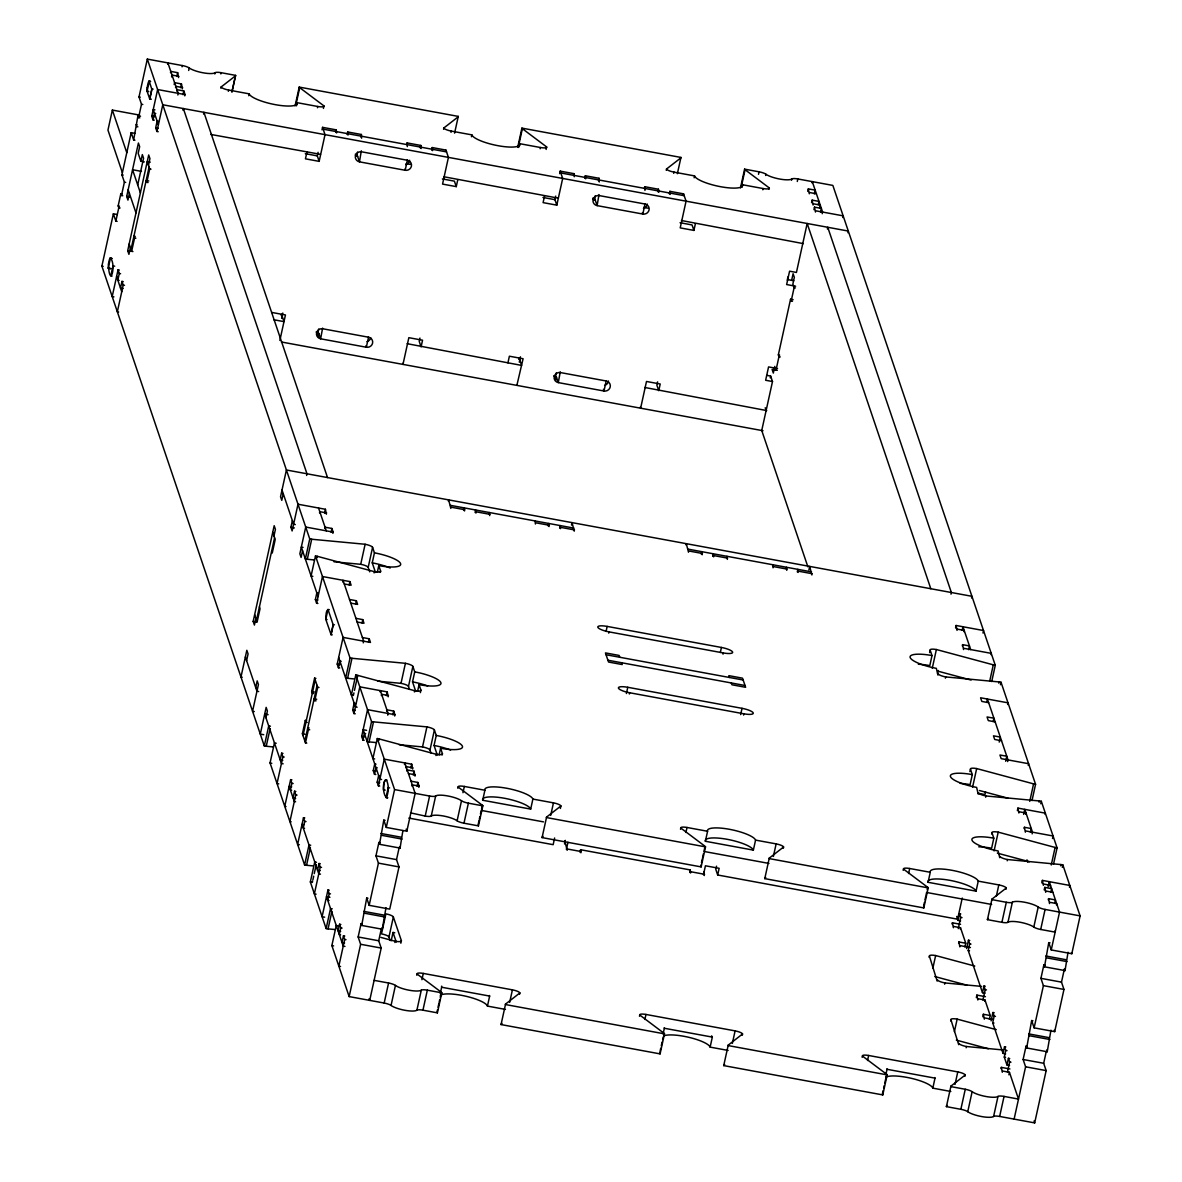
<?xml version="1.0" encoding="UTF-8"?>
<svg xmlns="http://www.w3.org/2000/svg" width="1182" height="1182" viewBox="0 0 1182 1182"><rect width="100%" height="100%" fill="white"/><g stroke="black" fill="none" stroke-linecap="round" stroke-linejoin="round"><path stroke-width="1.5" d="M147.144 87.823L146.937 90.955L149.804 99.096L151.917 89.477L149.08 80.937L148.459 82.046A6.161 0.842 -79.6 0 0 147.159 87.808M139.565 115.097L112.364 110.074L107.961 130.109L122.396 172.72M272.924 746.891L266.245 746.256A7.033 1.67 12.4 0 1 264.31 745.975L101.888 266.113L113.369 213.809L117.225 214.518M122.751 195.754L121.465 195.518L124.391 182.161L121.923 174.847L131.187 132.65L135.044 133.374M139.845 117.845L138.56 117.609L141.5 104.252L139.018 96.939L147.322 59.1L182.353 65.557A7.033 1.67 12.4 0 1 189.223 67.965A14.081 3.339 12.4 0 0 202.979 72.782A14.081 3.339 12.4 0 0 215.08 72.723A7.033 1.67 12.4 0 1 221.137 72.693L235.587 75.367L232.012 91.635M117.136 221.344L115.851 221.108L118.776 207.751L118.156 205.934L120.845 193.685L122.13 193.922M134.94 140.2L133.655 139.964L137.939 115.777L140.51 116.25M129.399 193.42L127.937 200.098L126.696 196.448L138.412 143.022L139.653 146.671L138.191 153.35L140.865 161.269L144.293 161.904M140.865 161.269L142.328 154.591L143.569 158.24L137.703 184.953M119.338 270.072L118.052 269.836L112.201 296.549L113.915 296.874M154.295 120.136L153.01 119.899L151.769 116.25L157.634 89.537L185.057 94.59L184.776 95.845M118.052 269.836L119.293 273.5L117.831 280.164L119.116 280.415M153.01 119.899L154.473 113.221L155.758 113.457M167.622 64.138L167.888 62.882L178.201 93.319L177.832 94.988M130.389 247.673L128.927 254.337L127.7 250.687L148.696 154.975L149.937 158.624L148.474 165.303M123.253 281.641L121.968 281.405L120.505 288.083L123.076 288.556M158.211 131.704L156.925 131.468L155.684 127.819L157.147 121.14L158.432 121.377M121.968 281.405L123.209 285.054L117.343 311.767L118.628 312.004M131.025 249.446L149.095 167.076M156.925 131.468L162.776 104.755L848.307 231.066L847.937 232.736M170.504 72.663L170.784 71.408L177.64 72.678L178.6 77.584M132.916 251.559L131.63 251.323L134.571 237.966L133.95 236.134L135.236 236.37M148.06 182.545L146.775 182.309L149.715 168.952L147.248 161.609L150.247 162.156M171.597 76.948L172.011 75.057L178.866 76.328M174.182 84.557L174.596 82.666L181.452 83.937L182.412 88.842M176.812 76.431L177.64 72.678M175.557 87.571L175.822 86.33L182.678 87.586M176.679 90.925L176.96 89.669L183.816 90.94L185.057 94.59M182.072 66.813L182.353 65.557M180.624 87.69L181.452 83.937M182.988 94.693L183.816 90.94M188.677 70.462L189.223 67.965M182.974 110.221L183.343 108.537L306.98 473.775L306.611 475.445M203.54 114.004L203.91 112.334L327.532 477.572M214.799 73.978L215.08 72.723M220.857 73.949L221.137 72.693M220.871 88.222L221.152 86.966L235.484 75.825A7.033 1.67 12.4 0 0 235.587 75.367M228.348 91.309L228.614 90.054A7.033 1.67 12.4 0 1 221.152 86.966M231.908 92.107L235.484 75.825M248.767 95.727L249.18 93.851L228.614 90.054M295.101 105.863L299.223 87.084L458.276 116.397L454.597 133.138M295.84 105.198L299.696 87.66A7.033 1.67 12.4 0 1 299.223 87.084M296.49 105.819L297.17 102.686L317.736 106.483A7.033 1.67 12.4 0 0 323.971 105.922L323.425 108.419M306.921 152.153L305.444 158.831L319.155 161.358L325.02 134.645L322.553 127.346L336.264 129.872L336.604 132.945M317.47 107.725L317.736 106.483M281.242 315.579L281.508 314.323L283.99 321.637L273.84 319.761M322.006 129.843L322.553 127.346M281.641 318.372L282.808 313.038M319.155 161.358L317.308 155.876L318.091 152.315M279.868 340.416L285.453 314.959L271.742 312.432M335.718 132.369L336.264 129.872M347.139 134.482L347.685 131.97L361.397 134.497L361.603 138.205M348.025 135.058L347.685 131.97M255.873 618.378L254.411 625.056L253.17 621.407L274.18 525.695L275.421 529.344L273.958 536.022M317.603 334.004L318.712 328.995M407.258 159.895L407.376 160.25A5.275 5.083 -18.7 0 1 411.41 166.204A5.275 5.083 -18.7 0 1 405.175 170.267L359.476 161.845L356.994 154.532L357.555 152.035M360.85 137.009L361.397 134.497M246.61 660.62L248.072 653.942L246.831 650.292L240.965 677.005L242.251 677.242M283.252 493.677L281.774 500.355L280.548 496.706L286.413 469.993L971.929 596.304L971.574 597.974M318.091 336.456L318.771 333.324A5.275 5.083 -18.7 0 1 316.141 331.994M256.509 620.166L274.579 537.795M255.726 687.569L257.188 680.891L258.43 684.541L252.564 711.254L254.278 711.564M326.38 514.185L325.419 509.279L297.997 504.226L292.131 530.94L290.905 527.29L292.368 520.612M265.92 717.696L267.383 711.017L266.157 707.368L260.291 734.081L263.719 734.702M302.562 550.753L301.1 557.431L299.859 553.767L305.724 527.054L333.147 532.107L332.866 533.363M264.31 745.975L268.713 725.94A7.033 1.67 12.4 0 0 270.412 726.206M147.322 59.1L309.758 538.962L305.355 558.997A7.033 1.67 12.4 0 0 307.29 559.278L313.969 559.913M266.245 746.256L270.102 728.733M307.29 559.278L311.693 539.243L365.12 544.267A7.033 1.67 12.4 0 1 372.581 547.355L374.443 552.836L372.241 562.854L375.492 572.443M319.524 512.929L319.805 511.673L326.66 512.944M324.592 513.047L325.419 509.279M313.215 865.918L306.537 865.298A7.033 1.67 12.4 0 1 304.601 865.017L270.057 762.937L274.446 742.902A7.033 1.67 12.4 0 1 276.189 743.271M374.443 552.836A24.63 5.836 12.4 0 1 400.595 563.651A24.63 5.836 12.4 0 1 378.772 565.617L380.619 571.098A7.033 1.67 12.4 0 1 374.384 571.66L317.47 556.353A7.033 1.67 12.4 0 0 315.491 555.909L311.088 575.944A7.033 1.67 12.4 0 1 312.831 576.328M406.83 144.174L407.096 142.919L420.807 145.445L421.147 148.533M317.204 557.608L317.47 556.353M407.302 146.627L407.096 142.919M324.784 528.443L325.05 527.202L331.906 528.457L333.147 532.107M282.941 753.407L281.656 753.17L280.193 759.849L282.764 760.322M317.884 603.47L316.599 603.234L315.372 599.584L316.835 592.906L318.121 593.142M331.078 532.21L331.906 528.457M281.656 753.17L282.897 756.82L277.031 783.533L278.745 783.858M316.599 603.234L322.464 576.52L349.887 581.574L351.128 585.223L344.272 583.967M420.26 147.957L420.807 145.445M291.91 779.884L290.624 779.647L284.759 806.36L286.044 806.597M306.759 743.138L305.473 742.902L302.385 733.771L305.311 720.414L306.596 720.651M313.57 693.538L312.284 693.302L311.664 691.485L314.604 678.128L315.889 678.365M290.624 779.647L291.851 783.297L290.388 789.975L291.673 790.211M303.02 735.544L315.225 679.901M431.681 150.055L432.228 147.558L445.939 150.084L448.421 157.383L442.556 184.096L456.267 186.623L457.73 179.945M432.582 150.631L432.228 147.558M304.867 741.025L317.086 685.383M295.825 791.452L294.54 791.216L293.062 797.894L295.633 798.367M305.473 742.902L308.413 729.545L307.793 727.728L309.078 727.964M316.052 700.852L314.767 700.616L317.692 687.259L314.604 678.128M294.54 791.216L295.766 794.865L289.9 821.579L291.186 821.815M342.662 581.972L343.031 580.303L363.642 641.176L363.273 642.845M443.56 129.252L443.826 127.996L458.158 116.855A7.033 1.67 12.4 0 0 458.276 116.397M349.148 584.913L349.887 581.574M445.673 151.326L445.939 150.084M451.022 132.34L451.302 131.084A7.033 1.67 12.4 0 1 443.826 127.996M304.779 817.929L303.493 817.693L297.628 844.406L299.341 844.731M339.722 667.993L338.436 667.756L337.21 664.107L343.075 637.394L370.483 642.447L369.257 638.797L362.401 637.526M369.7 571.837L368.193 567.39A7.033 1.67 12.4 0 0 360.717 564.302L365.12 544.267M303.493 817.693L304.734 821.342L303.272 828.021L304.557 828.257M338.436 667.756L339.914 661.078L341.199 661.314M355.649 604.091L356.373 600.752L349.517 599.481M368.193 567.39L372.581 547.355M419.965 338.082L419.241 341.421L421.088 346.887L422.55 340.209L408.839 337.683L402.988 364.396L402.634 363.376M304.601 865.017L309.004 844.982A7.033 1.67 12.4 0 0 310.703 845.233M315.491 555.909L350.049 657.99L345.646 678.025A7.033 1.67 12.4 0 0 347.582 678.32L354.26 678.941M306.537 865.298L310.393 847.775M347.582 678.32L351.985 658.285L405.411 663.309A7.033 1.67 12.4 0 1 412.873 666.397L414.734 671.864L412.533 681.881L415.783 691.47M362.032 622.958L362.771 619.619L355.915 618.349M374.103 572.915L374.384 571.66M471.455 136.757L471.869 134.881L451.302 131.084M377.309 572.295L378.772 565.617M334.742 929.51L328.064 928.875A7.033 1.67 12.4 0 1 326.129 928.594L310.349 881.964L314.737 861.929A7.033 1.67 12.4 0 1 316.481 862.313M414.734 671.864A24.63 5.836 12.4 0 1 440.886 682.679A24.63 5.836 12.4 0 1 419.063 684.659L420.91 690.125A7.033 1.67 12.4 0 1 414.675 690.702L357.762 675.395A7.033 1.67 12.4 0 0 355.782 674.952L351.379 694.986A7.033 1.67 12.4 0 1 353.374 695.415L353.92 692.918M312.609 881.151L312.329 882.407A7.033 1.67 12.4 0 0 310.349 881.964M312.875 879.896L313.703 876.143M314.249 873.646L316.185 864.869M354.467 690.406L356.388 681.645M356.668 680.389L357.762 675.395M380.353 572.354L380.619 571.098M320.292 863.747L319.007 863.51L317.53 870.188L320.1 870.661M355.235 713.795L353.95 713.559L352.709 709.909L354.172 703.231L355.457 703.467M368.518 642.136L369.257 638.797M319.007 863.51L320.233 867.16L314.368 893.873L316.082 894.183M353.95 713.559L359.816 686.845L387.238 691.898L388.198 696.804M329.246 890.223L327.961 889.987L322.095 916.7L324.666 917.173M364.189 740.287L362.904 740.05L361.677 736.386L367.543 709.673L394.965 714.726L394.685 715.982M327.961 889.987L329.202 893.636L327.739 900.315L329.024 900.551M362.904 740.05L364.381 733.372L365.666 733.608M326.129 928.594L330.532 908.559A7.033 1.67 12.4 0 0 332.231 908.825M355.782 674.952L371.562 721.581L367.174 741.616A7.033 1.67 12.4 0 0 369.109 741.897L375.787 742.532M328.064 928.875L331.906 911.352M369.109 741.897L373.497 721.862L426.924 726.886A7.033 1.67 12.4 0 1 434.4 729.974L436.247 735.455L434.06 745.473L437.296 755.062M380.102 691.898L380.382 690.643L388.11 713.47L387.74 715.14M381.343 695.548L381.609 694.292L388.464 695.563M386.411 695.666L387.238 691.898M416.788 975.239L417.054 973.998L441.344 992.245A7.033 1.67 12.4 0 1 441.802 992.821L437.399 1012.856L422.949 1010.182A7.033 1.67 12.4 0 0 416.891 1010.211A14.081 3.339 12.4 0 1 404.791 1010.27A14.081 3.339 12.4 0 1 391.05 1005.454A7.033 1.67 12.4 0 0 384.165 1003.045L349.148 996.589L331.861 945.556L336.264 925.521A7.033 1.67 12.4 0 1 338.008 925.89M436.247 735.455A24.63 5.836 12.4 0 1 462.413 746.27A24.63 5.836 12.4 0 1 440.576 748.236L442.437 753.717A7.033 1.67 12.4 0 1 436.202 754.279L379.289 738.972A7.033 1.67 12.4 0 0 377.309 738.528L372.906 758.563A7.033 1.67 12.4 0 1 374.65 758.947M379.023 740.227L379.289 738.972M340.844 924.457L339.559 924.221L338.082 930.899L340.652 931.372M375.787 774.52L374.502 774.284L373.261 770.634L374.724 763.956L376.009 764.193M386.588 711.062L386.869 709.821L393.724 711.076L394.965 714.726M339.559 924.221L340.785 927.87L339.323 934.548L340.608 934.785M374.502 774.284L375.965 767.606L377.25 767.842M344.76 936.026L343.474 935.789L341.997 942.468L344.568 942.941M379.703 786.089L378.417 785.853L377.176 782.203L378.639 775.525L379.924 775.761M392.897 714.829L393.724 711.076M517.79 146.893L521.912 128.114L680.95 157.428L677.375 173.695M518.248 147.469L522.37 128.69A7.033 1.67 12.4 0 1 521.912 128.114M343.474 935.789L344.701 939.439L338.835 966.152L340.549 966.477M378.417 785.853L384.283 759.139L411.705 764.193L412.666 769.098M409.489 689.387L408.484 686.432A7.033 1.67 12.4 0 0 401.008 683.344L405.411 663.309M519.164 146.849L519.858 143.716L540.425 147.514A7.033 1.67 12.4 0 0 546.66 146.952L546.114 149.449M448.377 501.138L448.643 499.883L450.844 508.437M408.484 686.432L412.873 666.397M388.257 787.419L386.056 797.436L387.77 797.747M349.148 996.589L360.628 944.285L358.146 936.971L361.086 923.615L362.372 923.851M385.982 907.658L382.274 929.229L361.707 925.447L366.701 898.024L367.986 898.261M399.28 847.095L396.531 859.609L398.999 866.923L389.735 909.121L369.168 905.323L378.432 863.126L375.965 855.827L378.89 842.471L380.176 842.707M402.899 830.577L400.077 848.085L379.511 844.303L383.795 820.116L385.081 820.352M414.394 691.943L414.675 690.702M404.48 764.591L404.85 762.922L415.148 793.358L406.844 831.212L386.278 827.415L394.581 789.576L377.309 738.528M417.586 691.337L419.063 684.659M420.364 692.637L420.91 690.125M540.144 148.755L540.425 147.514M405.81 767.827L406.076 766.586L412.932 767.842M463.669 510.388L464.216 507.891L464.556 510.964M406.933 771.181L407.214 769.925L414.069 771.196L415.03 776.101M410.878 767.945L411.705 764.193M413.242 774.949L414.069 771.196M411.986 786.089L412.267 784.848L419.122 786.104L418.842 787.36M369.139 998.701L369.715 1000.386L381.195 948.067L378.713 940.769L381.461 928.239M431.002 752.978L429.997 750.009A7.033 1.67 12.4 0 0 422.535 746.921L426.924 726.886M475.09 512.5L475.637 509.989L475.977 513.077M507.92 362.889L509.383 356.21L523.094 358.737L517.007 384.771M544.562 195.946L543.099 202.624L556.811 205.151L562.676 178.438L560.194 171.124L573.905 173.651L574.26 176.739M417.054 786.207L417.881 782.454L411.026 781.184M388.967 936.986L393.355 916.951A7.033 1.67 12.4 0 0 385.893 913.863L381.49 933.898A7.033 1.67 12.4 0 1 388.967 936.986L390.119 940.414M429.997 750.009L434.4 729.974M391.183 940.798L393.015 932.45A24.63 5.836 12.4 0 1 394.773 932.79M518.883 359.358L519.164 358.116L521.631 365.415L407.14 343.681M559.647 173.636L560.194 171.124M519.297 362.165L520.464 356.816M556.811 205.151L554.949 199.669L555.732 196.109M394.891 942.512L395.157 941.256A7.033 1.67 12.4 0 0 401.392 940.695L393.355 916.951M435.922 755.534L436.202 754.279M489.688 515.603L489.348 512.515M384.165 1003.045L388.568 983.01L374.103 980.351M425.21 816.068L429.598 796.033A7.033 1.67 12.4 0 0 435.656 796.003A14.081 3.339 12.4 0 1 447.756 795.944A14.081 3.339 12.4 0 1 461.512 800.761A7.033 1.67 12.4 0 0 468.382 803.169L482.847 805.843L478.444 825.863L463.979 823.204A7.033 1.67 12.4 0 1 457.109 820.796A14.081 3.339 12.4 0 0 443.353 815.979A14.081 3.339 12.4 0 0 431.253 816.038A7.033 1.67 12.4 0 1 425.21 816.068L410.568 812.861M439.113 754.914L440.576 748.236M400.846 943.206L401.392 940.695M442.157 754.973L442.437 753.717M431.253 816.038L435.656 796.003M391.05 1005.454L395.438 985.419A7.033 1.67 12.4 0 0 388.568 983.01M573.639 174.906L573.905 173.651M584.78 178.26L585.341 175.763L599.052 178.29L599.259 181.998M585.681 178.837L585.341 175.763M457.818 788.261L458.099 787.005A7.033 1.67 12.4 0 1 464.334 786.444L484.901 790.241A24.63 5.836 12.4 0 1 506.723 788.261A24.63 5.836 12.4 0 1 532.89 799.076L553.457 802.859A7.033 1.67 12.4 0 1 560.918 805.961L560.371 808.458M421.915 979.686L423.289 973.421L512.412 989.851A7.033 1.67 12.4 0 1 519.888 992.939L519.607 994.195M462.96 792.708L464.334 786.444M457.109 820.796L461.512 800.761M555.259 377.797L556.353 372.788M644.899 203.688L645.017 204.028A5.275 5.083 -18.7 0 1 649.066 209.982A5.275 5.083 -18.7 0 1 642.831 214.045L597.117 205.624L594.649 198.325L595.196 195.813M598.491 180.787L599.052 178.29M416.891 1010.211L421.294 990.176A7.033 1.67 12.4 0 1 427.337 990.161L441.802 992.821M555.747 380.249L556.427 377.117A5.275 5.083 -18.7 0 1 553.797 375.773M422.949 1010.182L427.337 990.161M463.979 823.204L468.382 803.169M535.402 524.025L535.047 520.937M440.28 993.501L441.654 987.236A24.63 5.836 12.4 0 1 441.669 986.143M532.89 799.076L530.688 809.094L482.699 800.258L484.901 790.241M437.488 1009.768L436.941 1012.28A7.033 1.67 12.4 0 1 437.399 1012.856M438.034 1007.271L438.862 1003.518M439.143 1002.262L439.689 999.75M440.236 997.253L441.344 992.245M479.079 820.293L477.986 825.302A7.033 1.67 12.4 0 1 478.444 825.863M479.36 819.037L479.907 816.526M480.453 814.029L481.281 810.276M481.547 809.02L482.374 805.267L458.099 787.005M548.212 525.975L548.758 523.463L549.113 526.551M559.633 528.073L560.194 525.576L560.534 528.649M644.471 187.968L644.751 186.712L658.463 189.238L658.802 192.311M571.497 525.118L572.044 522.621L574.245 531.176M644.958 190.42L644.751 186.712M657.916 191.735L658.463 189.238M666.234 170.282L666.515 169.026L680.847 157.886A7.033 1.67 12.4 0 0 680.95 157.428M505.438 1009.413L487.457 1006.089L489.643 996.071A24.63 5.836 12.4 0 0 489.363 995.48M669.337 193.848L669.884 191.336L683.595 193.863L686.062 201.176L680.211 227.89L693.923 230.416L695.385 223.738M673.71 173.37L673.991 172.114A7.033 1.67 12.4 0 1 666.515 169.026M670.224 194.424L669.884 191.336M639.462 1016.269L639.743 1015.013L664.018 1033.275A7.033 1.67 12.4 0 1 664.491 1033.851L660.088 1053.886L501.05 1024.572L505.556 1004.079L519.888 992.939M680.507 829.291L680.773 828.035L705.063 846.297A7.033 1.67 12.4 0 1 705.521 846.873L701.133 866.894L542.08 837.595L546.586 817.087L560.918 805.961M683.314 195.119L683.595 193.863M509.664 1002.366L512.412 989.851M550.709 815.388L553.457 802.859M694.144 177.788L694.543 175.911L673.991 172.114M554.624 837.994L553.161 844.672L408.839 818.077M657.62 381.86L656.882 385.199L658.743 390.681L660.206 384.002L646.495 381.476L640.629 408.189L640.289 407.155M606.071 631.424L607.179 626.416L721.434 647.455A10.549 2.497 12.4 0 1 732.633 652.095A10.549 2.497 12.4 0 1 723.281 652.937L609.025 631.882A10.549 2.497 12.4 0 1 597.811 627.258A10.549 2.497 12.4 0 1 607.179 626.416M608.76 633.138L609.025 631.882M564.523 843.948L565.306 840.387M566.385 849.43L567.936 842.308M567.212 850.286L564.774 841.037M580.022 852.237L580.584 849.725L690.258 869.937L690.598 873.01M580.923 852.798L580.584 849.725M626.401 693.538L627.775 687.289L742.03 708.328A10.549 2.497 12.4 0 1 753.244 712.968A10.549 2.497 12.4 0 1 743.892 713.81L629.637 692.755A10.549 2.497 12.4 0 1 618.422 688.131A10.549 2.497 12.4 0 1 627.775 687.289M629.356 694.011L629.637 692.755M740.479 187.923L744.601 169.144L759.051 171.818A7.033 1.67 12.4 0 1 765.921 174.227A14.081 3.339 12.4 0 0 779.677 179.043A14.081 3.339 12.4 0 0 791.777 178.984A7.033 1.67 12.4 0 1 797.835 178.955L832.852 185.411L995.274 665.274L991.713 681.556M741.217 187.258L745.059 169.72A7.033 1.67 12.4 0 1 744.601 169.144M741.986 187.258L742.532 184.747L763.099 188.544A7.033 1.67 12.4 0 0 769.334 187.982L769.068 189.223M758.504 174.315L759.051 171.818M765.655 175.468L765.921 174.227M762.833 189.785L763.099 188.544M686.018 544.932L686.299 543.676L688.5 552.23M701.31 554.181L701.857 551.684L702.211 554.757M791.512 180.24L791.777 178.984M712.746 556.294L713.293 553.782L713.633 556.855M797.289 181.467L797.835 178.955M787.256 280.208L787.98 276.869M807.764 191.381L808.325 188.884L815.181 190.139L814.354 193.892M727.344 559.382L727.004 556.308M809.286 193.789L808.325 188.884M812.019 182.87L812.285 181.614L822.598 212.051L822.229 213.72M770.236 377.856L770.634 376.053L767.207 375.418M791.63 280.385L793.092 273.707L794.334 277.356L792.871 284.035L794.112 287.684L791.172 301.041L792.457 301.277M774.786 366.39L773.323 373.069L772.097 369.419L775.525 370.055M811.576 202.639L812.137 200.142L818.993 201.398L818.254 204.737M770.634 376.053L772.496 381.535L761.74 430.499L807.882 566.813M777.313 370.291L776.027 370.055L778.953 356.698L778.347 354.866L790.551 299.223L793.122 299.696M813.098 205.047L812.137 200.142M813.955 209.642L814.501 207.145L821.357 208.401L820.53 212.154M815.462 212.051L814.501 207.145M720.326 652.464L721.434 647.455M819.673 207.559L820.219 205.062L813.364 203.792M723.015 654.193L723.281 652.937M644.884 1019.46L645.978 1014.452L735.101 1030.881A7.033 1.67 12.4 0 1 742.562 1033.969L742.296 1035.225M685.915 832.483L687.023 827.474L707.575 831.271A24.63 5.836 12.4 0 1 729.412 829.291A24.63 5.836 12.4 0 1 755.564 840.107L776.131 843.889A7.033 1.67 12.4 0 1 783.607 846.992L783.326 848.233M827.37 228.953L827.74 227.269L951.362 592.507L951.008 594.177M689.712 872.434L690.258 869.937M663.102 1033.895L664.343 1028.266A24.63 5.836 12.4 0 1 664.24 1027.705M755.564 840.107L753.362 850.124L705.388 841.274L707.575 831.271M842.796 217.518L843.165 215.848L815.743 210.795M659.896 1052.054L659.63 1053.31A7.033 1.67 12.4 0 1 660.088 1053.886M660.177 1050.798L660.723 1048.301M661.27 1045.789L662.097 1042.036M662.644 1039.539L663.191 1037.028M663.752 1034.531L664.018 1033.275M700.941 865.076L700.66 866.332A7.033 1.67 12.4 0 1 701.133 866.894M701.487 862.564L702.315 858.812M702.581 857.556L703.408 853.803M703.955 851.306L704.782 847.538M703.482 874.695L705.432 865.785L719.144 868.312L717.681 874.99L957.612 919.197L962.251 898.054M704.309 875.537L703.733 871.784M740.656 714.593L742.03 708.328M773.043 567.803L772.703 564.73M743.611 715.066L743.892 713.81M716.558 866.17L715.834 869.509L717.681 874.99M786.133 568.512L786.414 567.257L786.754 570.33M797.289 571.866L797.835 569.355L798.175 572.443M808.916 569.975L809.7 566.414L811.886 574.969M728.127 1050.443L710.131 1047.119L712.332 1037.102A24.63 5.836 12.4 0 0 711.534 1035.875M862.151 1057.299L862.417 1056.043L886.707 1074.305A7.033 1.67 12.4 0 1 887.165 1074.881L882.777 1094.916L723.724 1065.603L728.23 1045.11L742.562 1033.969M903.181 870.321L903.462 869.066L927.737 887.327A7.033 1.67 12.4 0 1 928.21 887.889L923.807 907.924L764.769 878.625L769.275 858.117L783.607 846.992M732.352 1043.396L735.101 1030.881M773.383 856.418L776.131 843.889M929.599 652.597L930.145 650.085A7.033 1.67 12.4 0 1 936.38 649.524L993.294 664.831A7.033 1.67 12.4 0 0 995.274 665.274M930.145 650.085L932.007 655.567L929.806 665.584A24.63 5.836 12.4 0 0 918.34 664.24M932.258 668.303L936.38 649.524M937.592 673.873L938.316 670.534M937.917 675.085L936.336 668.347A24.63 5.836 12.4 0 1 910.17 657.532A24.63 5.836 12.4 0 1 932.007 655.567M955.558 627.997L956.105 625.485L983.527 630.538L982.981 633.05M945.378 678.173L945.659 676.917A7.033 1.67 12.4 0 1 938.183 673.829M957.065 630.39L956.105 625.485M867.558 1060.49L868.652 1055.482L957.775 1071.911A7.033 1.67 12.4 0 1 965.251 1074.999L964.97 1076.255M908.603 873.513L909.697 868.504L930.264 872.286A24.63 5.836 12.4 0 1 952.086 870.321A24.63 5.836 12.4 0 1 978.253 881.137L998.82 884.919A7.033 1.67 12.4 0 1 1006.296 888.007L1006.015 889.263M962.178 630.316L962.961 626.755L970.688 649.583M963.921 631.661L964.202 630.405L957.346 629.149M962.325 645.919L962.591 644.663L969.447 645.933L968.619 649.686M963.552 649.568L962.591 644.663M885.924 1074.305L887.032 1069.296A24.63 5.836 12.4 0 1 886.928 1068.735M978.253 881.137L976.051 891.154L928.062 882.304L930.264 872.286M883.131 1090.587L882.304 1094.34A7.033 1.67 12.4 0 1 882.777 1094.916M883.678 1088.075L884.225 1085.578M884.786 1083.067L885.599 1079.314M885.879 1078.058L886.707 1074.305M923.615 906.106L924.442 902.354M924.989 899.842L925.816 896.089M926.097 894.833L926.644 892.336M927.19 889.824L927.737 887.327M990.974 654.621L991.255 653.365L963.832 648.312M929.126 957.361L929.407 956.105A7.033 1.67 12.4 0 1 935.642 955.544L974.766 966.063M969.89 771.624L970.437 769.127A7.033 1.67 12.4 0 1 976.672 768.566L1033.585 783.873A7.033 1.67 12.4 0 0 1035.565 784.301L1032.004 800.583M989.718 681.113L993.294 664.831M986.689 702.374L987.428 699.035L1008.024 759.908L1007.67 761.577M970.437 769.127L972.298 774.609L970.097 784.626A24.63 5.836 12.4 0 0 960.109 783.341M932.894 968.058L935.642 955.544M972.55 787.345L976.672 768.566M998.805 683.196L999.086 681.94A7.033 1.67 12.4 0 1 1001.021 682.221L1035.565 784.301M1000.474 684.733L1001.021 682.221M993.19 721.552L993.914 718.213L987.059 716.957L988.3 720.606L995.155 721.862M937.163 981.104L929.407 956.105M978.194 794.112L976.628 787.389A24.63 5.836 12.4 0 1 950.461 776.574A24.63 5.836 12.4 0 1 972.298 774.609M952.131 924.058L952.411 922.802L960.552 924.309M953.372 927.707L952.411 922.802M985.552 791.896L984.975 794.54L978.12 793.285M960.597 920.881L958.026 920.409L959.489 913.73L960.774 913.967M944.64 984.192L944.906 982.936A7.033 1.67 12.4 0 1 937.429 979.848M985.67 797.2L985.951 795.959A7.033 1.67 12.4 0 1 978.474 792.871M958.262 928.653L960.73 917.395L959.489 913.73M999.204 742.089L1000.312 737.08L993.456 735.825L994.683 739.474L1001.538 740.745M1007.625 704.502L1007.995 702.832L980.572 697.779L981.814 701.428L988.669 702.699M960.227 928.978L960.508 927.722L953.652 926.452M958.632 943.236L958.898 941.98L965.753 943.236L964.926 947.004M959.858 946.885L958.898 941.98M950.816 1091.474L932.82 1088.149L935.006 1078.132A24.63 5.836 12.4 0 0 934.726 1077.541M1005.69 761.267L1006.798 756.258L999.942 755.003L1001.169 758.652L1028.591 763.705L1028.237 765.375M950.653 1020.938L950.919 1019.697A7.033 1.67 12.4 0 1 957.154 1019.12L996.278 1029.655M966.625 948.57L968.457 940.222L969.742 940.458M991.683 833.96L991.964 832.704A7.033 1.67 12.4 0 1 998.199 832.143L1055.112 847.45A7.033 1.67 12.4 0 0 1057.092 847.893L1053.517 864.16M985.064 993.176L982.493 992.703L968.235 950.55L969.698 943.871L968.457 940.222M991.964 832.704L993.811 838.186L991.624 848.203A24.63 5.836 12.4 0 0 978.74 846.829M954.406 1031.65L957.154 1019.12M994.077 850.922L998.199 832.143M958.691 1044.681L950.919 1019.697M999.721 857.704L998.14 850.966A24.63 5.836 12.4 0 1 971.988 840.151A24.63 5.836 12.4 0 1 993.811 838.186M1046.247 1051.596L1043.676 1063.283L1046.159 1070.597L1034.678 1122.9L999.647 1116.443A7.033 1.67 12.4 0 0 993.604 1116.473A14.081 3.339 12.4 0 1 981.488 1116.532A14.081 3.339 12.4 0 1 967.748 1111.715A7.033 1.67 12.4 0 0 960.863 1109.307L946.413 1106.633L950.919 1086.14L965.251 1074.999M1054.787 931.061L1055.142 932.125L1040.692 929.466A7.033 1.67 12.4 0 1 1033.807 927.057A14.081 3.339 12.4 0 0 1020.066 922.241A14.081 3.339 12.4 0 0 1007.965 922.3A7.033 1.67 12.4 0 1 1001.908 922.315L987.443 919.655L991.949 899.147L1006.296 888.007M955.026 1084.426L957.775 1071.911M996.337 896.192L998.82 884.919M976.332 997.593L976.879 995.096L985.448 996.662M1017.362 810.616L1017.924 808.104L1045.331 813.157L1045.065 814.413M966.152 1047.769L966.433 1046.513A7.033 1.67 12.4 0 1 958.957 1043.425M1007.197 860.792L1007.478 859.536A7.033 1.67 12.4 0 1 1000.002 856.448M977.839 1000.002L976.879 995.096M1018.884 813.009L1017.924 808.104M982.493 992.703L983.956 986.024L985.241 986.261M982.907 1000.105L985.197 989.674L983.956 986.024M1023.671 814.383L1024.779 809.374L1032.492 832.202L1032.137 833.871M960.863 1109.307L965.266 1089.272L950.801 1086.598A7.033 1.67 12.4 0 1 950.919 1086.14M1001.908 922.315L1006.31 902.28A7.033 1.67 12.4 0 0 1012.353 902.265A14.081 3.339 12.4 0 1 1024.454 902.206A14.081 3.339 12.4 0 1 1038.21 907.022A7.033 1.67 12.4 0 0 1045.08 909.431L1080.112 915.887L1071.808 953.726L1051.241 949.944L1048.759 942.63L1050.044 942.867M984.695 1001.257L984.975 1000.002L978.12 998.746M1025.74 814.28L1026.006 813.024L1019.15 811.768M1029.744 801.396L1033.585 783.873M982.818 1016.771L983.365 1014.259L990.221 1015.53L989.393 1019.283M1024.129 828.538L1024.41 827.282L1031.265 828.552L1030.438 832.305M984.325 1019.165L983.365 1014.259M1025.37 832.187L1024.41 827.282M1007.965 922.3L1012.353 902.265M967.748 1111.715L972.136 1091.68A7.033 1.67 12.4 0 0 965.266 1089.272M991.092 1020.849L992.924 1012.501L994.21 1012.738M1039.096 802.223L1039.377 800.968A7.033 1.67 12.4 0 1 1041.312 801.263L1057.092 847.893M1005.616 1053.901L1003.045 1053.428L992.703 1022.829L994.165 1016.151L992.924 1012.501M1040.766 803.76L1041.312 801.263M1003.045 1053.428L1004.523 1046.75L1005.808 1046.986M1001.065 1068.631L1001.346 1067.376L1009.916 1068.956M1041.83 882.895L1042.391 880.398L1069.799 885.451L1069.444 887.121M1009.531 1065.455L1006.961 1064.982L1004.286 1057.077L1005.749 1050.399L1004.523 1046.75M1052.512 838.496L1053.059 835.984L1025.651 830.931M1033.807 927.057L1038.21 907.022M1002.306 1072.281L1001.346 1067.376M1043.351 885.303L1042.391 880.398M993.604 1116.473L997.992 1096.438A7.033 1.67 12.4 0 1 1004.05 1096.408L1018.5 1099.083L1009.443 1072.296L1002.587 1071.025M1044.208 889.898L1044.755 887.401L1051.611 888.657L1050.783 892.41M1006.961 1064.982L1008.423 1058.304L1009.709 1058.54M1051.256 864.988L1055.112 847.45M1045.715 892.307L1044.755 887.401M1007.463 1071.985L1009.664 1061.968L1008.423 1058.304M1048.139 886.663L1049.247 881.654L1059.545 912.09L1051.241 949.944M999.647 1116.443L1004.05 1096.408M1040.692 929.466L1045.08 909.431M1008.881 1074.793L1009.443 1072.296M1050.207 886.559L1050.473 885.318L1043.617 884.047M1048.286 899.916L1048.567 898.66L1055.423 899.916L1054.684 903.255M1049.527 903.565L1048.567 898.66M1060.623 865.815L1060.889 864.559A7.033 1.67 12.4 0 1 1062.825 864.84L1080.112 915.887M1062.278 867.352L1062.825 864.84M1056.383 904.821L1056.664 903.58L1049.808 902.309M1014.112 1119.118L1025.592 1066.799L1023.11 1059.5L1026.05 1046.144L1027.335 1046.38M1050.946 1030.172L1047.237 1051.758L1026.67 1047.961L1031.664 1020.539L1032.95 1020.775M1064.243 969.609L1061.495 982.139L1063.963 989.437L1054.699 1031.635L1034.132 1027.852L1043.396 985.655L1040.928 978.341L1043.854 964.985L1045.139 965.221M1068.04 952.264L1065.041 970.599L1044.474 966.817L1048.759 942.63M543.085 836.428L542.198 837.122A7.033 1.67 12.4 0 0 542.08 837.595M502.055 1023.42L501.153 1024.114A7.033 1.67 12.4 0 0 501.05 1024.572M765.773 877.458L764.872 878.152A7.033 1.67 12.4 0 0 764.769 878.625M724.729 1064.435L723.842 1065.145A7.033 1.67 12.4 0 0 723.724 1065.603M988.447 918.488L987.561 919.182A7.033 1.67 12.4 0 0 987.443 919.655M947.417 1105.466L946.516 1106.175A7.033 1.67 12.4 0 0 946.413 1106.633M334.004 561.79L360.717 564.302M945.659 676.917L999.086 681.94M377.634 681.142L401.008 683.344M985.951 795.959L1039.377 800.968M399.161 744.719L422.535 746.921M1007.478 859.536L1060.889 864.559M944.906 982.936L981.636 986.394M966.433 1046.513L1003.163 1049.971M809.552 192.533L816.407 193.789M149.168 81.07L150.454 81.307M150.542 81.528L149.257 81.292L147.056 91.309L148.769 91.62M153.113 89.138L151.828 88.901L149.626 98.919L151.34 99.229M146.982 91.088L148.267 91.324M323.174 129.163L446.56 151.902M560.815 172.956L684.215 195.695M139.018 96.939L140.303 97.175M141.5 104.252L142.786 104.489M154.945 109.882L153.232 109.571L158.388 124.79M151.769 116.25L154.34 116.722M355.28 154.221L356.994 154.532M406.135 163.589L408.706 164.062M409.563 164.224L410.42 164.372M592.936 198L594.649 198.325M643.776 207.367L646.347 207.855M647.204 208.002L648.061 208.165M210.78 134.438L320.514 154.34M803.346 243.625L681.438 220.517M305.311 153.675L317.308 155.876M442.408 178.925L454.405 181.142L456.267 186.623M542.952 197.453L554.949 199.669M680.064 222.718L692.061 224.935L693.923 230.416M155.684 127.819L158.255 128.291M135.974 124.775L137.26 125.011M136.595 126.607L137.88 126.843M787.788 279.617L793.787 280.725M795.634 286.207L786.636 284.552L789.576 271.195L796.432 272.451L807.173 223.487L930.81 588.725M149.715 168.952L151.001 169.189M794.112 287.684L795.397 287.92M141.441 171.375L132.561 169.735L140.392 192.873M121.923 174.847L123.209 175.084M148.725 180.964L146.154 180.491L146.775 182.309M124.391 182.161L125.676 182.397M126.696 196.448L130.123 197.084M118.156 205.934L119.441 206.17M118.776 207.751L120.062 207.988M778.347 354.866L779.632 355.102M134.571 237.966L135.856 238.203M778.953 356.698L780.238 356.934M777.564 368.562L768.566 366.908L765.641 380.264L772.496 381.535M127.7 250.687L131.128 251.323M110.34 258.031C116.634 264.251 110 290.063 108.316 264.783A6.161 0.842 -79.6 0 1 109.616 259.021L110.177 257.898L111.625 258.267M112.127 258.577L110.414 258.252L108.212 268.27L110.783 268.742M114.698 266.186L112.984 265.861L110.783 275.879L112.068 276.115M101.888 266.113L103.174 266.349M108.138 268.048L110.709 268.521M119.293 273.5L120.579 273.736M118.303 276.839L116.59 276.514L121.746 291.732M123.209 285.054L124.494 285.29M766.704 410.568L644.796 387.474M281.405 341.997L763.025 430.736M450.505 505.364L573.905 528.103M688.146 549.157L811.546 571.881M451.125 507.196L464.836 509.723M476.257 511.821L489.969 514.347M535.668 522.769L549.379 525.296M560.8 527.394L574.511 529.92M688.766 550.975L702.477 553.501M713.913 555.614L727.624 558.14M773.323 566.562L787.035 569.089M798.456 571.187L812.167 573.713M295.308 524.586L293.594 524.261L282.01 490.028M290.905 527.29L294.333 527.926M303.035 547.414L301.321 547.089L318.061 596.555M350.759 603.13L357.614 604.401L356.373 600.752M315.372 599.584L317.943 600.057M606.056 654.739L743.153 680.005M607.903 660.221L745.015 685.486M329.276 609.602C325.464 608.567 326.114 616.576 325.789 619.383L331.123 634.778L333.206 624.909L327.99 609.365L325.789 619.383L327.074 619.619M357.141 622.013L363.997 623.269L362.771 619.619M334.432 624.82L333.147 624.584L330.945 634.601L332.231 634.837M253.17 621.407L256.597 622.042M337.21 664.107L339.781 664.58M317.692 687.259L318.977 687.496M311.664 691.485L314.235 691.958M316.717 699.256L314.146 698.784L314.767 700.616M357.127 707.205L355.413 706.88L338.673 657.428M258.666 691.529L256.952 691.219L245.368 656.97M352.709 709.909L355.28 710.382M366.568 730.343L363.14 729.708L379.88 779.174L381.594 779.485M268.107 714.667L264.679 714.046L281.419 763.498L283.133 763.823M307.217 722.483L305.931 722.246L305.311 720.414M361.677 736.386L364.248 736.859M308.413 729.545L309.699 729.782M302.385 733.771L304.956 734.244M408.455 773.575L415.31 774.845M1045.996 891.051L1052.852 892.307M373.261 770.634L375.832 771.107M282.897 756.82L284.182 757.056M386.972 780.046C380.988 779.514 383.722 798.899 386.854 796.683A6.161 0.842 -79.6 0 0 388.154 790.906C389.218 783.814 384.298 770.546 383.485 789.827L385.199 790.137M377.176 782.203L379.747 782.676M388.376 787.773L389.617 787.877M394.581 789.576L429.598 796.033M705.521 846.873L546.483 817.56A7.033 1.67 12.4 0 1 546.586 817.087M928.21 887.889L769.157 858.59A7.033 1.67 12.4 0 1 769.275 858.117M1006.31 902.28L991.846 899.62A7.033 1.67 12.4 0 1 991.949 899.147M482.212 810.586L543.484 821.874M704.9 851.616L768.95 863.421M927.574 892.646L991.639 904.452M386.145 797.658L387.43 797.894M291.851 783.297L293.136 783.533M291.718 786.798L289.147 786.326L294.303 801.544L295.589 801.78M295.766 794.865L297.051 795.102M960.73 917.395L962.015 917.631M567.478 849.031L581.189 851.557M690.879 871.769L704.59 874.296M380.87 833.473L401.437 837.255M1045.834 955.987L1066.4 959.784M381.49 835.29L402.057 839.087M1046.454 957.819L1067.021 961.601M304.734 821.342L306.02 821.579M969.698 943.871L970.983 944.108M303.744 824.696L302.031 824.371L318.771 873.838L320.485 874.148M960.139 945.63L970.422 947.521M968.235 950.55L969.521 950.786M375.965 855.827L396.531 859.609M1040.928 978.341L1061.495 982.139M378.432 863.126L398.999 866.923M1043.396 985.655L1063.963 989.437M320.233 867.16L321.519 867.396M985.197 989.674L986.482 989.91M329.202 893.636L330.487 893.873M994.165 1016.151L995.451 1016.387M329.926 897.286L326.498 896.665L343.238 946.117L344.952 946.442M984.606 1017.924L993.176 1019.49M992.703 1022.829L993.988 1023.065M363.775 911.381L384.342 915.163M1028.739 1033.895L1049.306 1037.693M364.396 913.198L384.948 916.996M1029.345 1035.727L1049.912 1039.51M340.785 927.87L342.071 928.106M1005.749 1050.399L1007.034 1050.635M358.146 936.971L378.713 940.769M1023.11 1059.5L1043.676 1063.283M1004.286 1057.077L1005.572 1057.314M344.701 939.439L345.986 939.675M1009.664 1061.968L1010.95 1062.204M360.628 944.285L381.195 948.067M1025.592 1066.799L1046.159 1070.597M441.654 987.236L489.643 996.071M664.343 1028.266L712.332 1037.102M887.032 1069.296L935.006 1078.132M664.491 1033.851L505.438 1004.537A7.033 1.67 12.4 0 1 505.556 1004.079M887.165 1074.881L728.127 1045.568A7.033 1.67 12.4 0 1 728.23 1045.11M939.099 671.479L971.116 680.078M979.39 790.507L1007.847 798.16M997.357 853.138L1029.374 861.752M934.799 976.539L966.802 985.138M956.327 1040.116L988.329 1048.729M380.929 937.429L395.157 941.256M745.059 169.72L769.334 187.982M522.37 128.69L546.66 146.952M299.696 87.66L323.971 105.922M1071.453 952.692L1071.808 953.726M1064.421 968.782L1065.041 970.599M1026.951 859.831L1027.719 862.106M1043.854 964.985L1044.474 966.817M1054.241 1030.261L1054.699 1031.635M1046.646 1050.044L1047.237 1051.758M790.551 299.223L791.172 301.041M1031.664 1020.539L1034.132 1027.852M1026.05 1046.144L1026.67 1047.961M1034.028 1120.994L1034.678 1122.9M775.2 367.617L776.027 370.055M956.696 916.464L958.026 920.409M960.508 927.722L965.753 943.236M984.975 1000.002L990.221 1015.53M765.212 407.731L766.143 410.464M642.358 212.671L642.831 214.045L645.017 204.028L599.318 195.606A5.275 5.083 -18.7 0 0 593.083 199.669A5.275 5.083 -18.7 0 0 597.117 205.624L598.978 194.587M729.442 677.478L728.821 675.646L742.532 678.173L745.635 687.303L731.924 684.777L731.303 682.96M558.155 198.133L443.782 176.739M606.071 380.648L606.189 380.988A5.275 5.083 -18.7 0 1 610.222 386.957A5.275 5.083 -18.7 0 1 603.987 391.006L558.288 382.599A5.275 5.083 -18.7 0 1 554.24 376.63A5.275 5.083 -18.7 0 1 560.475 372.581L606.189 380.988L603.987 391.006L603.411 389.306M560.253 371.887L558.288 382.599L556.427 377.117M619.767 657.266L619.146 655.434L605.435 652.907L608.523 662.038L622.234 664.565L621.614 662.747M404.82 169.233L405.175 170.267L407.376 160.25L361.677 151.828A5.275 5.083 -18.7 0 0 355.427 155.876A5.275 5.083 -18.7 0 0 359.476 161.845L361.323 150.794M368.415 336.87L368.533 337.21A5.275 5.083 -18.7 0 1 372.581 343.164A5.275 5.083 -18.7 0 1 366.331 347.227L320.632 338.806A5.275 5.083 -18.7 0 1 316.584 332.851A5.275 5.083 -18.7 0 1 322.834 328.788L368.533 337.21L366.331 347.227L365.873 345.853M322.597 328.108L320.632 338.806L318.771 333.324M417.881 782.454L419.122 786.104M318.564 508.024L326.291 530.851M406.15 829.158L406.844 831.212M399.693 846.947L400.077 848.085M383.795 820.116L386.278 827.415M137.939 115.777L138.56 117.609M378.89 842.471L379.511 844.303M272.732 532.314L275.184 539.672L272.259 553.028L271.638 551.196M131.187 132.65L133.655 139.964M393.015 932.45L396.265 942.039M112.364 110.074L126.784 152.685M381.993 928.431L382.274 929.229M128.158 189.77L135.989 212.893M366.701 898.024L369.168 905.323M120.845 193.685L121.465 195.518M259.419 606.854L260.04 608.686L257.115 622.028L254.647 614.684M361.086 923.615L361.707 925.447M129.178 243.965L131.63 251.323M113.369 213.809L115.851 221.108M519.858 143.716A24.63 5.836 12.4 0 1 498.021 145.696A24.63 5.836 12.4 0 1 471.869 134.881M297.17 102.686A24.63 5.836 12.4 0 1 275.347 104.666A24.63 5.836 12.4 0 1 249.18 93.851M357.614 156.364A5.275 5.083 -18.7 0 1 355.383 155.359M595.27 200.142A5.275 5.083 -18.7 0 1 592.64 198.812M742.532 184.747A24.63 5.836 12.4 0 1 720.71 186.726A24.63 5.836 12.4 0 1 694.543 175.911M608.449 381.018A5.275 5.083 -18.7 0 1 604.608 385.406M370.72 337.683A5.275 5.083 -18.7 0 1 366.967 341.628M647.293 204.058A5.275 5.083 -18.7 0 1 643.451 208.446M409.637 160.264A5.275 5.083 -18.7 0 1 405.81 164.653M311.693 539.243A7.033 1.67 12.4 0 1 309.758 538.962M372.241 562.854A24.63 5.836 12.4 0 1 390.178 567.995M923.349 907.348A7.033 1.67 12.4 0 1 923.807 907.924M903.462 869.066A7.033 1.67 12.4 0 1 909.697 868.504M482.374 805.267A7.033 1.67 12.4 0 1 482.847 805.843M680.773 828.035A7.033 1.67 12.4 0 1 687.023 827.474M928.062 882.304A24.63 5.836 12.4 0 1 949.9 880.339A24.63 5.836 12.4 0 1 976.051 891.154M705.388 841.274A24.63 5.836 12.4 0 1 727.211 839.309A24.63 5.836 12.4 0 1 753.362 850.124M482.699 800.258A24.63 5.836 12.4 0 1 504.537 798.278A24.63 5.836 12.4 0 1 530.688 809.094M351.985 658.285A7.033 1.67 12.4 0 1 350.049 657.99M373.497 721.862A7.033 1.67 12.4 0 1 371.562 721.581M434.06 745.473A24.63 5.836 12.4 0 1 450.623 750.053M412.533 681.881A24.63 5.836 12.4 0 1 427.648 685.929M331.861 945.556A7.033 1.67 12.4 0 1 333.605 945.925M417.054 973.998A7.033 1.67 12.4 0 1 423.289 973.421M639.743 1015.013A7.033 1.67 12.4 0 1 645.978 1014.452M862.417 1056.043A7.033 1.67 12.4 0 1 868.652 1055.482M997.992 1096.438A14.081 3.339 12.4 0 1 985.891 1096.497A14.081 3.339 12.4 0 1 972.136 1091.68M421.294 990.176A14.081 3.339 12.4 0 1 409.194 990.235A14.081 3.339 12.4 0 1 395.438 985.419M885.717 1077.26A24.63 5.836 12.4 0 1 911.189 1078.279A24.63 5.836 12.4 0 1 932.82 1088.149M663.826 1035.831A24.63 5.836 12.4 0 1 689.712 1037.53A24.63 5.836 12.4 0 1 710.131 1047.119M440.354 995.214A24.63 5.836 12.4 0 1 465.826 996.219A24.63 5.836 12.4 0 1 487.457 1006.089M270.057 762.937A7.033 1.67 12.4 0 1 271.801 763.306"/></g></svg>
